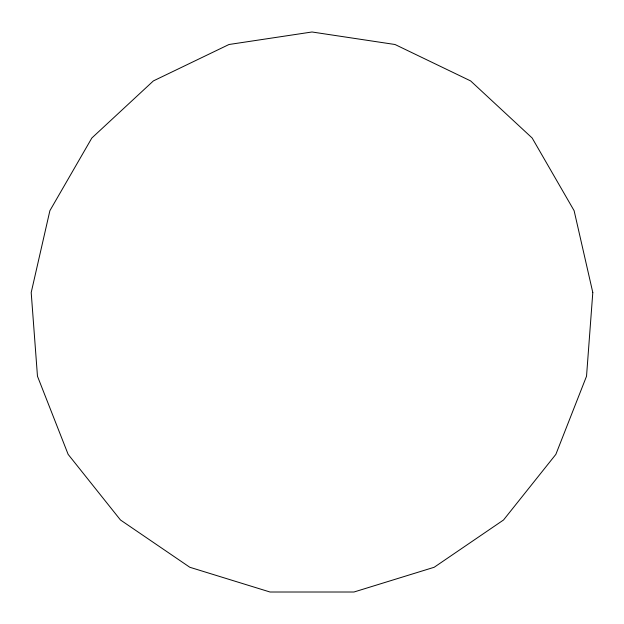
<?xml version="1.0" encoding="UTF-8"?>
<svg xmlns="http://www.w3.org/2000/svg" width="624" height="624" viewBox="0 0 624 624"><rect width="100%" height="100%" fill="white"/><g stroke="black" fill="none" stroke-linecap="round" stroke-linejoin="round"><path stroke-width="0.94" d="M592.8 292.531L586.529 376.233L555.859 454.366L503.529 519.987L434.179 567.271L353.972 592.012L270.028 592.012L189.821 567.271L120.471 519.987L68.141 454.366L37.471 376.233L31.2 292.531L49.881 210.694L91.845 138.005L153.379 80.917L229 44.499L312 31.988L395 44.499L470.621 80.917L532.155 138.005L574.119 210.694L592.8 292.531"/></g></svg>
